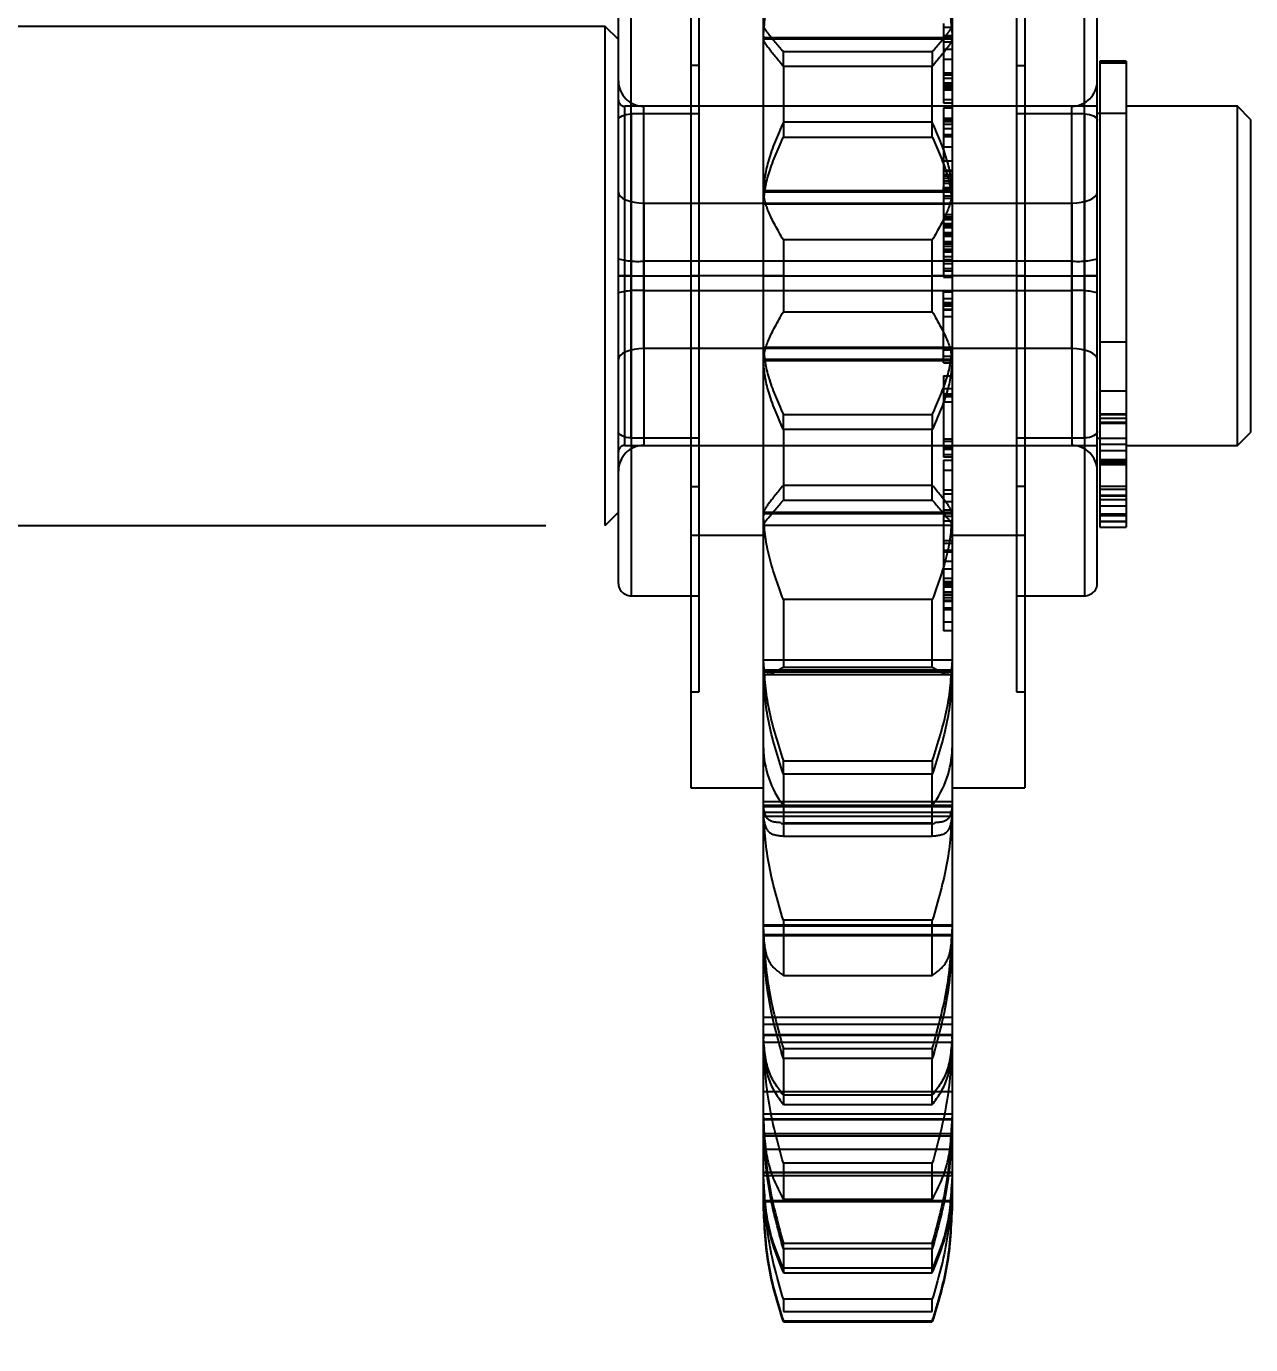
# Model space of a CAD drawing. Header units: metres. Extents: x 0 to 21025, y 0 to 14850.
# Drawn here: x 8820.4 to 8867.1, y 13056.3 to 13106.6 of the extents above; entities that cross this region are included whole.
import ezdxf

# ---------------------------------------------------------------- set-up
doc = ezdxf.new("R2010")
doc.units = ezdxf.units.M
doc.header["$LTSCALE"] = 25
doc.linetypes.add('HIDDEN2', pattern=[4.7625, 3.175, -1.5875])
doc.layers.add('18_COTAS', color=7, linetype='Continuous')
doc.layers.add('ST1', color=7, linetype='HIDDEN2')
doc.styles.add('ROMANS', font='ROMANS.SHX')
doc.dimstyles.new('25___1-25', dxfattribs={"dimscale": 25, "dimtxt": 2.5, "dimasz": 2, "dimexe": 1.5, "dimexo": 1, "dimgap": 0.5, "dimtad": 1, "dimzin": 12, "dimtxsty": 'ROMANS', "dimcen": 0, "dimclrd": 256, "dimclre": 256, "dimclrt": 3, "dimazin": 3, "dimtfac": 1, "dimtmove": 0, "dimatfit": 0, "dimfxl": 1, "dimlwd": -1, "dimlwe": -1, "dimarcsym": 0})

# ---------------------------------------------------------------- blocks, each defined once
blk = doc.blocks.new('*D14')
at = {"layer": '18_COTAS', "transparency": 16777216}
for p, q in [((8767.149, 13416.484), (9534.934, 13416.484)), ((9497.434, 11742.681), (9497.434, 13366.484)), ((8955.399, 11692.681), (9534.934, 11692.681))]:
    blk.add_line(p, q, dxfattribs=at)
for points in [[(9489.1, 13366.484), (9505.767, 13366.484), (9497.434, 13416.484)], [(9489.1, 11742.681), (9505.767, 11742.681), (9497.434, 11692.681)]]:
    blk.add_solid(points, dxfattribs=at)
at = {"layer": 'Defpoints', "color": 0, "transparency": 16777216}
for p in [(8742.149, 13416.484), (9497.434, 13416.484), (8930.399, 11692.681)]:
    blk.add_point(p, dxfattribs=at)
at = {"layer": '18_COTAS', "color": 3, "transparency": 16777216, "insert": (9447.731, 12554.582), "char_height": 62.5, "attachment_point": 5, "rotation": 90, "style": 'ROMANS'}
blk.add_mtext('1723,8', dxfattribs=at)

msp = doc.modelspace()

# ---------------------------------------------------------------- linework, layer by layer
at = {"layer": 'ST1'}
for p, q in [((8845.774, 13116.665), (8845.774, 13087.227)), ((8858.524, 13116.665), (8858.524, 13087.227)), ((8846.092, 13089.082), (8846.092, 13113.001)), ((8858.205, 13113.001), (8858.205, 13089.082)), ((8848.544, 13106.155), (8848.544, 13111.792)), ((8855.754, 13111.792), (8855.754, 13106.155)), ((8843.492, 13097.121), (8843.492, 13109.336)), ((8843.492, 13090.937), (8843.492, 13109.336)), ((8860.805, 13097.121), (8860.805, 13109.336)), ((8860.805, 13090.937), (8860.805, 13109.336)), ((8843.004, 13091.185), (8843.004, 13108.848)), ((8861.294, 13091.185), (8861.294, 13108.848)), ((8842.504, 13106.646), (8641.794, 13106.646)), ((8842.504, 13087.596), (8842.504, 13106.646)), ((8843.004, 13106.146), (8842.504, 13106.646)), ((8855.419, 13106.763), (8855.419, 13106.061)), ((8855.419, 13106.615), (8855.754, 13106.615)), ((8848.544, 13106.207), (8848.544, 13106.277)), ((8848.544, 13106.277), (8848.544, 13106.207)), ((8855.754, 13106.207), (8848.544, 13106.207)), ((8855.754, 13106.155), (8848.544, 13106.155)), ((8848.544, 13106.148), (8848.544, 13106.155)), ((8848.544, 13099.906), (8848.544, 13106.148)), ((8855.419, 13106.299), (8855.754, 13106.299)), ((8855.419, 13106.168), (8855.754, 13106.168)), ((8855.419, 13106.061), (8855.419, 13103.731)), ((8855.419, 13106.061), (8855.754, 13106.061)), ((8855.754, 13106.277), (8855.754, 13106.207)), ((8855.754, 13106.207), (8855.754, 13106.277)), ((8855.754, 13106.155), (8855.754, 13106.148)), ((8855.754, 13106.148), (8855.754, 13099.906)), ((8849.305, 13105.12), (8849.305, 13105.686)), ((8849.305, 13105.686), (8854.992, 13105.686)), ((8854.992, 13105.686), (8854.992, 13105.12)), ((8855.419, 13105.783), (8855.754, 13105.783)), ((8846.092, 13105.16), (8845.774, 13105.16)), ((8849.305, 13105.12), (8849.305, 13102.415)), ((8854.992, 13105.12), (8849.305, 13105.12)), ((8854.992, 13102.415), (8854.992, 13105.12)), ((8855.419, 13105.401), (8855.754, 13105.401)), ((8858.205, 13105.16), (8858.524, 13105.16)), ((8861.394, 13105.321), (8861.394, 13105.245)), ((8862.394, 13105.321), (8861.394, 13105.321)), ((8861.394, 13105.245), (8861.394, 13090.001)), ((8862.394, 13105.245), (8861.394, 13105.245)), ((8862.394, 13105.321), (8862.394, 13105.245)), ((8862.394, 13105.245), (8862.394, 13090.001)), ((8855.419, 13104.875), (8855.754, 13104.875)), ((8855.419, 13104.796), (8855.754, 13104.796)), ((8855.419, 13104.665), (8855.754, 13104.665)), ((8855.419, 13104.494), (8855.754, 13104.494)), ((8855.419, 13104.419), (8855.754, 13104.419)), ((8855.419, 13104.35), (8855.754, 13104.35)), ((8855.419, 13104.292), (8855.754, 13104.292)), ((8855.419, 13104.219), (8855.754, 13104.219)), ((8861.294, 13103.596), (8843.254, 13103.596)), ((8843.254, 13090.664), (8843.254, 13103.579)), ((8843.254, 13090.693), (8843.254, 13103.549)), ((8860.316, 13103.596), (8843.981, 13103.596)), ((8843.981, 13096.557), (8843.981, 13103.593)), ((8843.981, 13094.342), (8843.981, 13103.575)), ((8855.419, 13103.862), (8855.754, 13103.862)), ((8855.419, 13103.731), (8855.754, 13103.731)), ((8855.419, 13103.534), (8855.419, 13102.908)), ((8855.419, 13103.534), (8855.754, 13103.534)), ((8860.316, 13096.557), (8860.316, 13103.593)), ((8860.316, 13094.342), (8860.316, 13103.575)), ((8866.649, 13103.596), (8862.394, 13103.596)), ((8866.649, 13090.646), (8866.649, 13103.596)), ((8867.149, 13103.096), (8866.649, 13103.596)), ((8846.092, 13103.305), (8843.492, 13103.305)), ((8843.492, 13103.305), (8843.492, 13084.907)), ((8854.992, 13102.988), (8849.305, 13102.988)), ((8855.419, 13103.137), (8855.754, 13103.137)), ((8855.419, 13103.07), (8855.754, 13103.07)), ((8855.419, 13103.019), (8855.754, 13103.019)), ((8860.805, 13103.305), (8858.205, 13103.305)), ((8860.805, 13103.305), (8860.805, 13084.907)), ((8862.394, 13103.321), (8861.294, 13103.321)), ((8862.394, 13103.321), (8861.394, 13103.321)), ((8867.149, 13103.096), (8867.149, 13091.146)), ((8855.419, 13102.908), (8855.419, 13102.514)), ((8855.419, 13102.908), (8855.754, 13102.908)), ((8855.419, 13102.745), (8855.754, 13102.745)), ((8855.419, 13102.514), (8855.419, 13100.94)), ((8855.419, 13102.514), (8855.754, 13102.514)), ((8849.305, 13102.415), (8854.992, 13102.415)), ((8855.419, 13102.438), (8855.754, 13102.438)), ((8855.419, 13102.045), (8855.754, 13102.045)), ((8855.419, 13101.517), (8855.754, 13101.517)), ((8855.419, 13101.155), (8855.754, 13101.155)), ((8855.419, 13101.122), (8855.754, 13101.122)), ((8855.419, 13100.996), (8855.754, 13100.996)), ((8855.419, 13100.94), (8855.754, 13100.94)), ((8855.419, 13100.94), (8855.419, 13100.494)), ((8855.419, 13100.856), (8855.754, 13100.856)), ((8855.419, 13100.753), (8855.754, 13100.753)), ((8855.419, 13100.657), (8855.754, 13100.657)), ((8855.419, 13100.457), (8855.419, 13100.494)), ((8855.419, 13100.494), (8855.754, 13100.494)), ((8855.419, 13100.457), (8855.754, 13100.457)), ((8855.419, 13100.413), (8855.419, 13100.457)), ((8855.754, 13100.369), (8848.544, 13100.369)), ((8848.544, 13100.286), (8848.544, 13100.315)), ((8855.754, 13100.315), (8848.544, 13100.315)), ((8848.544, 13100.315), (8848.544, 13100.286)), ((8855.419, 13100.413), (8855.419, 13100.183)), ((8855.754, 13100.413), (8855.419, 13100.413)), ((8855.419, 13100.183), (8855.754, 13100.183)), ((8855.419, 13100.183), (8855.419, 13097.067)), ((8855.754, 13100.078), (8855.419, 13100.078)), ((8855.754, 13100.315), (8855.754, 13100.286)), ((8855.754, 13100.286), (8855.754, 13100.315)), ((8843.981, 13099.9), (8860.316, 13099.9)), ((8843.981, 13099.9), (8843.981, 13090.667)), ((8848.544, 13099.857), (8848.544, 13099.906)), ((8855.754, 13099.857), (8848.544, 13099.857)), ((8848.544, 13093.873), (8848.544, 13099.857)), ((8855.419, 13099.894), (8855.754, 13099.894)), ((8855.419, 13099.47), (8855.754, 13099.47)), ((8855.754, 13099.906), (8855.754, 13099.857)), ((8855.754, 13099.857), (8855.754, 13093.873)), ((8860.316, 13099.9), (8860.316, 13090.667)), ((8855.419, 13099.375), (8855.754, 13099.375)), ((8855.419, 13099.318), (8855.754, 13099.318)), ((8855.419, 13099.296), (8855.754, 13099.296)), ((8855.419, 13099.275), (8855.754, 13099.275)), ((8855.419, 13099.126), (8855.754, 13099.126)), ((8855.419, 13099.082), (8855.754, 13099.082)), ((8855.419, 13099.043), (8855.754, 13099.043)), ((8855.419, 13098.968), (8855.754, 13098.968)), ((8849.305, 13098.493), (8849.305, 13097.121)), ((8854.992, 13098.493), (8849.305, 13098.493)), ((8854.992, 13097.121), (8854.992, 13098.493)), ((8855.419, 13098.774), (8855.754, 13098.774)), ((8855.419, 13098.745), (8855.754, 13098.745)), ((8855.419, 13098.69), (8855.754, 13098.69)), ((8855.419, 13098.641), (8855.754, 13098.641)), ((8855.419, 13098.435), (8855.754, 13098.435)), ((8855.419, 13098.419), (8855.754, 13098.419)), ((8855.419, 13098.418), (8855.754, 13098.418)), ((8855.419, 13098.417), (8855.754, 13098.417)), ((8855.419, 13098.403), (8855.754, 13098.403)), ((8855.419, 13098.34), (8855.754, 13098.34)), ((8855.419, 13098.258), (8855.754, 13098.258)), ((8855.419, 13098.136), (8855.754, 13098.136)), ((8855.419, 13098.107), (8855.754, 13098.107)), ((8855.419, 13098.107), (8855.754, 13098.107)), ((8855.419, 13098.105), (8855.754, 13098.105)), ((8855.419, 13098.041), (8855.754, 13098.041)), ((8843.981, 13097.686), (8843.981, 13090.65)), ((8860.316, 13097.686), (8843.981, 13097.686)), ((8855.419, 13097.861), (8855.754, 13097.861)), ((8855.419, 13097.741), (8855.754, 13097.741)), ((8855.754, 13097.586), (8855.419, 13097.586)), ((8860.316, 13097.686), (8860.316, 13090.65)), ((8843.004, 13097.121), (8843.492, 13097.121)), ((8843.492, 13097.121), (8843.004, 13097.121)), ((8843.492, 13097.121), (8846.092, 13097.121)), ((8843.492, 13097.121), (8843.492, 13084.906)), ((8848.544, 13097.121), (8845.774, 13097.121)), ((8846.092, 13097.121), (8845.774, 13097.121)), ((8848.544, 13097.121), (8849.305, 13097.121)), ((8849.305, 13097.121), (8848.544, 13097.121)), ((8849.305, 13097.121), (8854.992, 13097.121)), ((8849.305, 13097.121), (8849.305, 13095.75)), ((8854.992, 13095.75), (8854.992, 13097.121)), ((8854.992, 13097.121), (8855.754, 13097.121)), ((8855.754, 13097.121), (8854.992, 13097.121)), ((8855.419, 13097.401), (8855.754, 13097.401)), ((8855.754, 13097.297), (8855.419, 13097.297)), ((8855.419, 13097.067), (8855.754, 13097.067)), ((8858.524, 13097.121), (8855.754, 13097.121)), ((8858.205, 13097.121), (8858.524, 13097.121)), ((8858.205, 13097.121), (8860.805, 13097.121)), ((8860.805, 13097.121), (8861.294, 13097.121)), ((8861.294, 13097.121), (8860.805, 13097.121)), ((8860.805, 13097.121), (8860.805, 13084.906)), ((8843.981, 13096.557), (8860.316, 13096.557)), ((8855.419, 13096.106), (8855.419, 13096.506)), ((8855.419, 13096.506), (8855.754, 13096.506)), ((8855.419, 13096.255), (8855.754, 13096.255)), ((8855.419, 13096.024), (8855.419, 13096.106)), ((8855.419, 13096.106), (8855.754, 13096.106)), ((8855.419, 13096.024), (8855.754, 13096.024)), ((8855.419, 13095.821), (8855.419, 13096.024)), ((8855.419, 13095.983), (8855.754, 13095.983)), ((8849.305, 13095.75), (8854.992, 13095.75)), ((8855.419, 13095.855), (8855.754, 13095.855)), ((8855.419, 13094.552), (8855.419, 13095.821)), ((8855.419, 13095.821), (8855.754, 13095.821)), ((8855.419, 13095.572), (8855.754, 13095.572)), ((8855.419, 13094.055), (8855.419, 13094.552)), ((8861.394, 13094.605), (8862.394, 13094.605)), ((8860.316, 13094.342), (8843.981, 13094.342)), ((8855.754, 13094.385), (8848.544, 13094.385)), ((8848.544, 13093.928), (8848.544, 13093.956)), ((8848.544, 13093.956), (8848.544, 13093.928)), ((8855.754, 13093.928), (8848.544, 13093.928)), ((8855.419, 13094.301), (8855.754, 13094.301)), ((8855.419, 13094.055), (8855.754, 13094.055)), ((8855.419, 13093.804), (8855.419, 13094.055)), ((8855.754, 13093.956), (8855.754, 13093.928)), ((8855.754, 13093.928), (8855.754, 13093.956)), ((8855.754, 13093.873), (8848.544, 13093.873)), ((8848.544, 13093.823), (8848.544, 13093.873)), ((8848.544, 13087.597), (8848.544, 13093.823)), ((8855.419, 13093.804), (8855.754, 13093.804)), ((8855.754, 13093.873), (8855.754, 13093.823)), ((8855.754, 13093.823), (8855.754, 13087.597)), ((8855.419, 13093.304), (8855.419, 13090.899)), ((8855.419, 13093.304), (8855.754, 13093.304)), ((8855.419, 13092.826), (8855.754, 13092.826)), ((8855.419, 13092.617), (8855.754, 13092.617)), ((8855.419, 13092.596), (8855.754, 13092.596)), ((8855.419, 13092.512), (8855.754, 13092.512)), ((8861.394, 13092.731), (8862.394, 13092.731)), ((8855.419, 13092.308), (8855.754, 13092.308)), ((8849.305, 13091.254), (8849.305, 13091.827)), ((8849.305, 13091.827), (8854.992, 13091.827)), ((8854.992, 13091.827), (8854.992, 13091.254)), ((8861.394, 13091.858), (8862.394, 13091.858)), ((8862.394, 13091.811), (8861.394, 13091.811)), ((8861.394, 13091.694), (8862.394, 13091.694)), ((8861.394, 13091.534), (8862.394, 13091.534)), ((8861.394, 13091.494), (8862.394, 13091.494)), ((8843.004, 13085.395), (8843.004, 13091.185)), ((8843.492, 13090.937), (8846.092, 13090.937)), ((8849.305, 13091.254), (8849.305, 13088.556)), ((8854.992, 13091.254), (8849.305, 13091.254)), ((8854.992, 13088.556), (8854.992, 13091.254)), ((8855.419, 13090.899), (8855.754, 13090.899)), ((8855.419, 13090.899), (8855.419, 13090.814)), ((8858.205, 13090.937), (8860.805, 13090.937)), ((8861.294, 13085.395), (8861.294, 13091.185)), ((8861.294, 13090.921), (8862.394, 13090.921)), ((8861.394, 13090.923), (8862.394, 13090.923)), ((8861.394, 13090.921), (8862.394, 13090.921)), ((8866.649, 13090.646), (8867.149, 13091.146)), ((8843.254, 13090.646), (8861.294, 13090.646)), ((8843.981, 13090.646), (8860.316, 13090.646)), ((8855.419, 13090.814), (8855.754, 13090.814)), ((8855.419, 13090.814), (8855.419, 13090.584)), ((8855.419, 13090.584), (8855.754, 13090.584)), ((8855.419, 13090.584), (8855.419, 13090.5)), ((8855.419, 13090.5), (8855.754, 13090.5)), ((8855.419, 13090.5), (8855.419, 13090.296)), ((8861.394, 13090.701), (8862.394, 13090.701)), ((8862.394, 13090.444), (8861.394, 13090.444)), ((8862.394, 13090.646), (8866.649, 13090.646)), ((8855.419, 13090.296), (8855.419, 13090.211)), ((8855.419, 13090.296), (8855.754, 13090.296)), ((8855.419, 13090.211), (8855.754, 13090.211)), ((8855.419, 13090.08), (8855.419, 13089.702)), ((8855.419, 13090.08), (8855.754, 13090.08)), ((8861.394, 13090.111), (8862.394, 13090.111)), ((8862.394, 13090.035), (8861.394, 13090.035)), ((8861.394, 13090.001), (8862.394, 13090.001)), ((8861.394, 13090.001), (8861.394, 13089.09)), ((8861.394, 13089.919), (8862.394, 13089.919)), ((8862.394, 13090.001), (8862.394, 13089.09)), ((8855.419, 13089.702), (8855.754, 13089.702)), ((8855.419, 13089.702), (8855.419, 13088.795)), ((8845.774, 13089.082), (8846.092, 13089.082)), ((8846.092, 13081.242), (8846.092, 13089.082)), ((8854.992, 13089.122), (8849.305, 13089.122)), ((8855.419, 13088.956), (8855.754, 13088.956)), ((8858.524, 13089.082), (8858.205, 13089.082)), ((8858.205, 13089.082), (8858.205, 13081.242)), ((8861.394, 13089.09), (8862.394, 13089.09)), ((8861.394, 13089.09), (8861.394, 13088.03)), ((8861.394, 13088.972), (8862.394, 13088.972)), ((8862.394, 13089.09), (8862.394, 13088.03)), ((8849.305, 13088.556), (8854.992, 13088.556)), ((8855.419, 13088.795), (8855.419, 13088.193)), ((8855.419, 13088.795), (8855.754, 13088.795)), ((8855.419, 13088.511), (8855.754, 13088.511)), ((8861.394, 13088.744), (8862.394, 13088.744)), ((8861.394, 13088.719), (8862.394, 13088.719)), ((8861.394, 13088.588), (8862.394, 13088.588)), ((8842.504, 13087.596), (8843.004, 13088.096)), ((8855.754, 13088.088), (8848.544, 13088.088)), ((8848.544, 13087.965), (8848.544, 13088.035)), ((8855.754, 13088.035), (8848.544, 13088.035)), ((8848.544, 13088.035), (8848.544, 13087.965)), ((8855.419, 13088.193), (8855.419, 13087.765)), ((8855.419, 13088.193), (8855.754, 13088.193)), ((8855.419, 13087.949), (8855.754, 13087.949)), ((8855.754, 13088.035), (8855.754, 13087.965)), ((8855.754, 13087.965), (8855.754, 13088.035)), ((8861.394, 13088.335), (8862.394, 13088.335)), ((8861.394, 13088.03), (8862.394, 13088.03)), ((8861.394, 13088.03), (8861.394, 13087.741)), ((8861.394, 13087.971), (8862.394, 13087.971)), ((8862.394, 13088.03), (8862.394, 13087.741)), ((8641.794, 13087.596), (8842.504, 13087.596)), ((8848.544, 13087.592), (8848.544, 13087.597)), ((8855.754, 13087.592), (8848.544, 13087.592)), ((8848.544, 13081.984), (8848.544, 13087.592)), ((8855.419, 13087.765), (8855.419, 13086.914)), ((8855.419, 13087.765), (8855.754, 13087.765)), ((8855.754, 13087.597), (8855.754, 13087.592)), ((8855.754, 13087.592), (8855.754, 13081.984)), ((8861.394, 13087.76), (8862.394, 13087.76)), ((8861.394, 13087.741), (8861.394, 13087.524)), ((8861.394, 13087.741), (8862.394, 13087.741)), ((8861.394, 13087.524), (8862.394, 13087.524)), ((8862.394, 13087.741), (8862.394, 13087.524)), ((8845.774, 13087.227), (8848.544, 13087.227)), ((8845.774, 13087.227), (8845.774, 13077.577)), ((8855.419, 13087.021), (8855.754, 13087.021)), ((8855.419, 13086.914), (8855.754, 13086.914)), ((8855.419, 13086.914), (8855.419, 13083.568)), ((8855.754, 13087.227), (8858.524, 13087.227)), ((8858.524, 13087.227), (8858.524, 13077.577)), ((8855.419, 13086.643), (8855.754, 13086.643)), ((8855.419, 13086.58), (8855.754, 13086.58)), ((8855.419, 13086.232), (8855.754, 13086.232)), ((8855.419, 13085.935), (8855.754, 13085.935)), ((8855.419, 13085.575), (8855.754, 13085.575)), ((8855.419, 13085.452), (8855.754, 13085.452)), ((8855.419, 13085.395), (8855.754, 13085.395)), ((8843.492, 13084.906), (8846.092, 13084.906)), ((8855.419, 13085.331), (8855.754, 13085.331)), ((8855.419, 13085.308), (8855.754, 13085.308)), ((8855.419, 13085.242), (8855.754, 13085.242)), ((8855.419, 13085.051), (8855.754, 13085.051)), ((8855.419, 13084.972), (8855.754, 13084.972)), ((8855.419, 13084.948), (8855.754, 13084.948)), ((8855.419, 13084.846), (8855.754, 13084.846)), ((8858.205, 13084.906), (8860.805, 13084.906)), ((8849.305, 13084.758), (8849.305, 13082.18)), ((8854.992, 13084.758), (8849.305, 13084.758)), ((8854.992, 13082.18), (8854.992, 13084.758)), ((8855.419, 13084.738), (8855.754, 13084.738)), ((8855.419, 13084.726), (8855.754, 13084.726)), ((8855.419, 13084.723), (8855.754, 13084.723)), ((8855.419, 13084.701), (8855.754, 13084.701)), ((8855.419, 13084.444), (8855.754, 13084.444)), ((8855.419, 13084.44), (8855.754, 13084.44)), ((8855.419, 13084.388), (8855.754, 13084.388)), ((8855.754, 13083.903), (8855.419, 13083.903)), ((8855.754, 13083.568), (8855.419, 13083.568)), ((8855.754, 13082.45), (8848.544, 13082.45)), ((8848.541, 13081.902), (8855.756, 13081.902)), ((8855.754, 13082.061), (8848.544, 13082.061)), ((8855.754, 13082.033), (8848.544, 13082.033)), ((8848.544, 13082.033), (8848.544, 13082.017)), ((8848.544, 13082.017), (8848.544, 13082.033)), ((8848.544, 13081.895), (8848.544, 13082.017)), ((8855.754, 13081.984), (8848.544, 13081.984)), ((8848.544, 13081.895), (8848.544, 13081.984)), ((8848.544, 13079.095), (8848.544, 13081.895)), ((8849.305, 13082.18), (8854.992, 13082.18)), ((8855.754, 13082.017), (8855.754, 13082.033)), ((8855.754, 13082.033), (8855.754, 13082.017)), ((8855.754, 13081.984), (8855.754, 13081.895)), ((8855.754, 13081.895), (8855.754, 13079.095)), ((8845.774, 13081.242), (8846.092, 13081.242)), ((8858.205, 13081.242), (8858.524, 13081.242)), ((8848.544, 13076.437), (8848.544, 13079.095)), ((8855.754, 13079.095), (8855.754, 13076.437)), ((8849.305, 13078.096), (8849.305, 13078.607)), ((8849.305, 13078.607), (8854.992, 13078.607)), ((8854.992, 13078.607), (8854.992, 13078.096)), ((8849.305, 13078.096), (8849.305, 13076.901)), ((8854.992, 13078.096), (8849.305, 13078.096)), ((8854.992, 13076.901), (8854.992, 13078.096)), ((8845.774, 13077.577), (8848.544, 13077.577)), ((8855.754, 13077.577), (8858.524, 13077.577)), ((8855.754, 13077.039), (8848.544, 13077.039)), ((8855.754, 13076.896), (8848.544, 13076.896)), ((8855.754, 13076.851), (8848.544, 13076.851)), ((8848.544, 13076.748), (8848.544, 13076.851)), ((8848.544, 13076.851), (8848.544, 13076.748)), ((8849.305, 13076.901), (8854.992, 13076.901)), ((8849.305, 13076.901), (8849.305, 13075.73)), ((8854.992, 13075.73), (8854.992, 13076.901)), ((8855.754, 13076.851), (8855.754, 13076.748)), ((8855.754, 13076.748), (8855.754, 13076.851)), ((8855.754, 13076.633), (8848.544, 13076.633)), ((8855.754, 13076.476), (8848.544, 13076.476)), ((8848.544, 13071.92), (8848.544, 13076.437)), ((8855.754, 13076.437), (8855.754, 13071.92)), ((8849.222, 13076.217), (8855.076, 13076.217)), ((8854.992, 13076.221), (8849.305, 13076.221)), ((8849.305, 13075.73), (8854.992, 13075.73)), ((8855.754, 13072.325), (8848.544, 13072.325)), ((8855.754, 13072.285), (8848.544, 13072.285)), ((8854.992, 13072.514), (8849.305, 13072.514)), ((8849.305, 13072.514), (8849.305, 13070.413)), ((8854.992, 13070.413), (8854.992, 13072.514)), ((8848.544, 13071.959), (8848.544, 13071.899)), ((8855.754, 13071.959), (8848.544, 13071.959)), ((8848.544, 13071.899), (8848.544, 13071.959)), ((8855.754, 13071.92), (8848.544, 13071.92)), ((8848.544, 13071.805), (8848.544, 13071.92)), ((8848.544, 13067.771), (8848.544, 13071.805)), ((8855.754, 13071.899), (8855.754, 13071.959)), ((8855.754, 13071.959), (8855.754, 13071.899)), ((8855.754, 13071.92), (8855.754, 13071.805)), ((8855.754, 13071.805), (8855.754, 13067.771)), ((8849.305, 13070.413), (8854.992, 13070.413)), ((8855.754, 13068.799), (8848.544, 13068.799)), ((8855.754, 13068.534), (8848.544, 13068.534)), ((8855.754, 13068.144), (8848.544, 13068.144)), ((8855.754, 13068.112), (8848.544, 13068.112)), ((8848.544, 13067.989), (8848.544, 13068.112)), ((8848.544, 13068.112), (8848.544, 13067.989)), ((8855.754, 13067.85), (8848.544, 13067.85)), ((8848.544, 13064.896), (8848.544, 13067.771)), ((8855.754, 13068.112), (8855.754, 13067.989)), ((8855.754, 13067.989), (8855.754, 13068.112)), ((8855.754, 13067.771), (8855.754, 13064.896)), ((8849.305, 13067.232), (8849.305, 13067.619)), ((8849.305, 13067.619), (8854.992, 13067.619)), ((8854.992, 13067.232), (8849.305, 13067.232)), ((8849.305, 13067.232), (8849.305, 13065.484)), ((8854.992, 13067.619), (8854.992, 13067.232)), ((8854.992, 13065.484), (8854.992, 13067.232)), ((8855.754, 13065.97), (8848.544, 13065.97)), ((8854.992, 13065.841), (8849.305, 13065.841)), ((8849.305, 13065.484), (8854.992, 13065.484)), ((8855.754, 13065.115), (8848.544, 13065.115)), ((8848.544, 13064.919), (8848.544, 13064.824)), ((8855.754, 13064.919), (8848.544, 13064.919)), ((8848.544, 13064.824), (8848.544, 13064.919)), ((8855.754, 13064.896), (8848.544, 13064.896)), ((8848.544, 13064.768), (8848.544, 13064.896)), ((8848.544, 13062.646), (8848.544, 13064.768)), ((8855.754, 13064.824), (8855.754, 13064.919)), ((8855.754, 13064.919), (8855.754, 13064.824)), ((8855.754, 13064.896), (8855.754, 13064.768)), ((8855.754, 13064.768), (8855.754, 13062.646)), ((8855.754, 13064.365), (8848.544, 13064.365)), ((8855.754, 13064.273), (8848.544, 13064.273)), ((8855.754, 13063.762), (8848.544, 13063.762)), ((8849.305, 13063.238), (8849.305, 13061.867)), ((8854.992, 13063.238), (8849.305, 13063.238)), ((8854.992, 13061.867), (8854.992, 13063.238)), ((8855.754, 13062.887), (8848.544, 13062.887)), ((8855.754, 13062.872), (8848.544, 13062.872)), ((8848.544, 13062.743), (8848.544, 13062.872)), ((8848.544, 13062.872), (8848.544, 13062.743)), ((8855.754, 13062.755), (8848.544, 13062.755)), ((8855.754, 13062.872), (8855.754, 13062.743)), ((8855.754, 13062.743), (8855.754, 13062.872)), ((8848.544, 13061.759), (8848.544, 13062.646)), ((8855.754, 13062.646), (8855.754, 13061.759)), ((8848.544, 13061.805), (8848.544, 13061.679)), ((8855.754, 13061.805), (8848.544, 13061.805)), ((8848.544, 13061.763), (8848.544, 13061.644)), ((8855.754, 13061.763), (8848.544, 13061.763)), ((8848.544, 13061.644), (8848.544, 13061.763)), ((8855.754, 13061.759), (8848.544, 13061.759)), ((8848.544, 13061.633), (8848.544, 13061.759)), ((8849.305, 13061.867), (8854.992, 13061.867)), ((8855.754, 13061.679), (8855.754, 13061.805)), ((8855.754, 13061.644), (8855.754, 13061.763)), ((8855.754, 13061.763), (8855.754, 13061.644)), ((8855.754, 13061.759), (8855.754, 13061.633)), ((8848.544, 13061.514), (8848.544, 13061.633)), ((8855.754, 13061.633), (8855.754, 13061.514)), ((8849.305, 13059.974), (8849.305, 13060.19)), ((8849.305, 13060.19), (8854.992, 13060.19)), ((8854.992, 13060.19), (8854.992, 13059.974)), ((8854.992, 13059.974), (8849.305, 13059.974)), ((8849.305, 13059.974), (8849.305, 13059.054)), ((8854.992, 13059.054), (8854.992, 13059.974)), ((8854.992, 13059.233), (8849.305, 13059.233)), ((8849.305, 13059.054), (8854.992, 13059.054)), ((8849.305, 13058.049), (8849.305, 13057.573)), ((8854.992, 13058.049), (8849.305, 13058.049)), ((8854.992, 13057.573), (8854.992, 13058.049)), ((8849.305, 13057.573), (8854.992, 13057.573)), ((8849.305, 13057.196), (8849.305, 13057.216)), ((8849.305, 13057.216), (8854.992, 13057.216)), ((8854.992, 13057.196), (8849.305, 13057.196)), ((8849.305, 13057.196), (8849.305, 13057.181)), ((8849.305, 13057.181), (8854.992, 13057.181)), ((8854.992, 13057.216), (8854.992, 13057.196)), ((8854.992, 13057.181), (8854.992, 13057.196))]:
    msp.add_line(p, q, dxfattribs=at)
at = {"layer": 'ST1', "flags": 128}
for points in [[(8843.004, 13103.058), (8843.013, 13103.106), (8843.041, 13103.152), (8843.086, 13103.195), (8843.147, 13103.233), (8843.221, 13103.263), (8843.305, 13103.286), (8843.397, 13103.3), (8843.492, 13103.305)], [(8860.805, 13103.305), (8860.9, 13103.3), (8860.992, 13103.286), (8861.076, 13103.263), (8861.15, 13103.233), (8861.211, 13103.195), (8861.256, 13103.152), (8861.284, 13103.106), (8861.294, 13103.058)], [(8843.004, 13100.319), (8843.022, 13100.238), (8843.078, 13100.159), (8843.168, 13100.086), (8843.29, 13100.023), (8843.438, 13099.971), (8843.607, 13099.932), (8843.79, 13099.908), (8843.981, 13099.9)], [(8860.316, 13099.9), (8860.507, 13099.908), (8860.69, 13099.932), (8860.859, 13099.971), (8861.007, 13100.023), (8861.129, 13100.086), (8861.219, 13100.159), (8861.275, 13100.238), (8861.294, 13100.319)], [(8843.981, 13094.342), (8843.79, 13094.334), (8843.607, 13094.31), (8843.438, 13094.272), (8843.29, 13094.219), (8843.168, 13094.156), (8843.078, 13094.083), (8843.022, 13094.005), (8843.004, 13093.923)], [(8861.294, 13093.923), (8861.275, 13094.005), (8861.219, 13094.083), (8861.129, 13094.156), (8861.007, 13094.219), (8860.859, 13094.272), (8860.69, 13094.31), (8860.507, 13094.334), (8860.316, 13094.342)], [(8843.492, 13090.937), (8843.397, 13090.942), (8843.305, 13090.956), (8843.221, 13090.979), (8843.147, 13091.01), (8843.086, 13091.047), (8843.041, 13091.09), (8843.013, 13091.136), (8843.004, 13091.185)], [(8861.294, 13091.185), (8861.284, 13091.136), (8861.256, 13091.09), (8861.211, 13091.047), (8861.15, 13091.01), (8861.076, 13090.979), (8860.992, 13090.956), (8860.9, 13090.942), (8860.805, 13090.937)]]:
    msp.add_lwpolyline(points, dxfattribs=at)
at = {"layer": 'ST1'}
for centre, radius, start, end in [((8843.981, 13104.573), 0.977, 180, 270), ((8860.316, 13104.573), 0.977, 270, 0), ((8843.254, 13103.846), 0.25, 180, 270), ((8843.738, 13100.552), 2.877, 255.2041, 274.8338), ((8860.559, 13100.552), 2.877, 265.1662, 284.7959), ((8843.738, 13093.69), 2.877, 85.1662, 104.7959), ((8860.559, 13093.69), 2.877, 75.2041, 94.8338), ((8843.981, 13089.669), 0.977, 90, 180), ((8843.254, 13090.396), 0.25, 90, 180), ((8860.316, 13089.669), 0.977, 0, 90), ((8843.492, 13085.395), 0.489, 180, 270), ((8860.805, 13085.395), 0.489, 270, 0), ((8852.301, 13079.171), 3.759, 181.1639, 217.1484), ((8851.996, 13079.171), 3.759, 322.8516, 358.8361)]:
    msp.add_arc(centre, radius, start, end, dxfattribs=at)
for points, knots in [([(8848.544, 13106.277), (8848.581, 13106.751), (8848.657, 13107.699), (8849.089, 13108.889), (8849.305, 13109.485)], [0, 0, 0, 0, 0.499459, 1, 1, 1, 1]), ([(8854.992, 13109.485), (8855.208, 13108.889), (8855.64, 13107.699), (8855.716, 13106.751), (8855.754, 13106.277)], [0, 0, 0, 0, 0.500534, 1, 1, 1, 1]), ([(8848.544, 13106.645), (8848.581, 13106.575), (8848.657, 13106.434), (8849.089, 13105.935), (8849.305, 13105.686)], [0, 0, 0, 0, 0.499459, 1, 1, 1, 1]), ([(8854.992, 13105.686), (8855.208, 13105.935), (8855.64, 13106.434), (8855.716, 13106.575), (8855.754, 13106.645)], [0, 0, 0, 0, 0.500533, 1, 1, 1, 1]), ([(8849.305, 13105.12), (8849.089, 13105.381), (8848.657, 13105.901), (8848.581, 13106.065), (8848.544, 13106.148)], [0, 0, 0, 0, 0.500529, 1, 1, 1, 1]), ([(8855.754, 13106.148), (8855.716, 13106.065), (8855.64, 13105.901), (8855.208, 13105.381), (8854.992, 13105.12)], [0, 0, 0, 0, 0.499464, 1, 1, 1, 1]), ([(8849.305, 13102.988), (8849.089, 13102.488), (8848.657, 13101.488), (8848.581, 13100.776), (8848.544, 13100.42)], [0, 0, 0, 0, 0.500152, 1, 1, 1, 1]), ([(8855.754, 13100.42), (8855.716, 13100.775), (8855.641, 13101.488), (8855.208, 13102.487), (8854.992, 13102.988)], [0, 0, 0, 0, 0.499124, 1, 1, 1, 1]), ([(8848.544, 13099.906), (8848.581, 13100.251), (8848.657, 13100.942), (8849.089, 13101.924), (8849.305, 13102.415)], [0, 0, 0, 0, 0.49948, 1, 1, 1, 1]), ([(8854.992, 13102.415), (8855.208, 13101.924), (8855.64, 13100.942), (8855.716, 13100.251), (8855.754, 13099.906)], [0, 0, 0, 0, 0.500513, 1, 1, 1, 1]), ([(8849.305, 13098.493), (8849.089, 13098.874), (8848.657, 13099.635), (8848.581, 13100.069), (8848.544, 13100.286)], [0, 0, 0, 0, 0.500133, 1, 1, 1, 1]), ([(8855.754, 13100.286), (8855.716, 13100.07), (8855.641, 13099.636), (8855.208, 13098.874), (8854.992, 13098.493)], [0, 0, 0, 0, 0.499098, 1, 1, 1, 1]), ([(8848.544, 13093.956), (8848.581, 13094.173), (8848.657, 13094.607), (8849.089, 13095.368), (8849.305, 13095.75)], [0, 0, 0, 0, 0.499098, 1, 1, 1, 1]), ([(8854.992, 13095.75), (8855.208, 13095.369), (8855.64, 13094.607), (8855.716, 13094.173), (8855.754, 13093.956)], [0, 0, 0, 0, 0.500133, 1, 1, 1, 1]), ([(8848.544, 13094.336), (8848.581, 13093.991), (8848.657, 13093.3), (8849.089, 13092.318), (8849.305, 13091.827)], [0, 0, 0, 0, 0.49948, 1, 1, 1, 1]), ([(8854.992, 13091.827), (8855.208, 13092.318), (8855.64, 13093.3), (8855.716, 13093.991), (8855.754, 13094.336)], [0, 0, 0, 0, 0.500513, 1, 1, 1, 1]), ([(8849.305, 13091.254), (8849.089, 13091.754), (8848.657, 13092.754), (8848.581, 13093.466), (8848.544, 13093.823)], [0, 0, 0, 0, 0.500152, 1, 1, 1, 1]), ([(8855.754, 13093.823), (8855.716, 13093.467), (8855.641, 13092.755), (8855.208, 13091.755), (8854.992, 13091.254)], [0, 0, 0, 0, 0.499124, 1, 1, 1, 1]), ([(8849.305, 13089.122), (8849.089, 13088.862), (8848.657, 13088.342), (8848.581, 13088.177), (8848.544, 13088.095)], [0, 0, 0, 0, 0.500529, 1, 1, 1, 1]), ([(8855.754, 13088.095), (8855.716, 13088.177), (8855.64, 13088.342), (8855.208, 13088.862), (8854.992, 13089.122)], [0, 0, 0, 0, 0.499464, 1, 1, 1, 1]), ([(8848.544, 13087.597), (8848.581, 13087.668), (8848.657, 13087.809), (8849.089, 13088.307), (8849.305, 13088.556)], [0, 0, 0, 0, 0.499459, 1, 1, 1, 1]), ([(8854.992, 13088.556), (8855.208, 13088.307), (8855.64, 13087.809), (8855.716, 13087.668), (8855.754, 13087.597)], [0, 0, 0, 0, 0.500534, 1, 1, 1, 1]), ([(8849.305, 13084.758), (8849.089, 13085.353), (8848.657, 13086.543), (8848.581, 13087.491), (8848.544, 13087.965)], [0, 0, 0, 0, 0.500534, 1, 1, 1, 1]), ([(8855.754, 13087.965), (8855.716, 13087.491), (8855.64, 13086.543), (8855.208, 13085.353), (8854.992, 13084.758)], [0, 0, 0, 0, 0.499459, 1, 1, 1, 1]), ([(8848.544, 13082.363), (8848.581, 13081.785), (8848.657, 13080.628), (8849.089, 13079.281), (8849.305, 13078.607)], [0, 0, 0, 0, 0.499427, 1, 1, 1, 1]), ([(8854.992, 13078.607), (8855.208, 13079.28), (8855.64, 13080.627), (8855.716, 13081.785), (8855.754, 13082.363)], [0, 0, 0, 0, 0.5003717, 1, 1, 1, 1]), ([(8849.305, 13078.096), (8849.089, 13078.776), (8848.657, 13080.134), (8848.581, 13081.309), (8848.544, 13081.895)], [0, 0, 0, 0, 0.5001333, 1, 1, 1, 1]), ([(8848.7, 13081.935), (8848.713, 13081.925), (8848.782, 13081.867), (8849.07, 13082.04), (8849.305, 13082.18)], [0, 0, 0, 0, 0.183122, 1, 1, 1, 1]), ([(8854.992, 13082.18), (8855.227, 13082.04), (8855.515, 13081.868), (8855.584, 13081.925), (8855.597, 13081.935)], [0, 0, 0, 0, 0.815701, 1, 1, 1, 1]), ([(8855.754, 13081.895), (8855.716, 13081.309), (8855.641, 13080.135), (8855.208, 13078.777), (8854.992, 13078.096)], [0, 0, 0, 0, 0.499098, 1, 1, 1, 1]), ([(8849.222, 13076.24), (8849.04, 13076.252), (8848.644, 13076.278), (8848.579, 13076.655), (8848.544, 13076.859)], [0, 0, 0, 0, 0.4599897, 1, 1, 1, 1]), ([(8855.754, 13076.859), (8855.718, 13076.655), (8855.653, 13076.278), (8855.257, 13076.252), (8855.076, 13076.24)], [0, 0, 0, 0, 0.5400023, 1, 1, 1, 1]), ([(8849.305, 13072.514), (8849.089, 13073.252), (8848.657, 13074.727), (8848.581, 13076.075), (8848.544, 13076.748)], [0, 0, 0, 0, 0.500513, 1, 1, 1, 1]), ([(8848.544, 13076.437), (8848.581, 13076.224), (8848.657, 13075.798), (8849.089, 13075.753), (8849.305, 13075.73)], [0, 0, 0, 0, 0.499098, 1, 1, 1, 1]), ([(8855.754, 13076.748), (8855.716, 13076.075), (8855.64, 13074.727), (8855.208, 13073.252), (8854.992, 13072.514)], [0, 0, 0, 0, 0.49948, 1, 1, 1, 1]), ([(8854.992, 13075.73), (8855.208, 13075.753), (8855.64, 13075.798), (8855.716, 13076.224), (8855.754, 13076.437)], [0, 0, 0, 0, 0.500133, 1, 1, 1, 1]), ([(8848.544, 13072.17), (8848.581, 13071.429), (8848.657, 13069.945), (8849.089, 13068.395), (8849.305, 13067.619)], [0, 0, 0, 0, 0.499098, 1, 1, 1, 1]), ([(8848.544, 13071.899), (8848.581, 13071.558), (8848.657, 13070.875), (8849.089, 13070.567), (8849.305, 13070.413)], [0, 0, 0, 0, 0.499464, 1, 1, 1, 1]), ([(8849.305, 13067.232), (8849.089, 13068.01), (8848.657, 13069.564), (8848.581, 13071.058), (8848.544, 13071.805)], [0, 0, 0, 0, 0.500534, 1, 1, 1, 1]), ([(8854.992, 13067.619), (8855.208, 13068.394), (8855.64, 13069.944), (8855.716, 13071.428), (8855.754, 13072.17)], [0, 0, 0, 0, 0.500133, 1, 1, 1, 1]), ([(8854.992, 13070.413), (8855.208, 13070.567), (8855.64, 13070.875), (8855.716, 13071.558), (8855.754, 13071.899)], [0, 0, 0, 0, 0.500529, 1, 1, 1, 1]), ([(8855.754, 13071.805), (8855.716, 13071.058), (8855.64, 13069.564), (8855.208, 13068.01), (8854.992, 13067.232)], [0, 0, 0, 0, 0.499459, 1, 1, 1, 1]), ([(8849.305, 13065.841), (8849.089, 13066.122), (8848.657, 13066.684), (8848.581, 13067.606), (8848.544, 13068.066)], [0, 0, 0, 0, 0.5002609, 1, 1, 1, 1]), ([(8849.305, 13063.238), (8849.089, 13064.03), (8848.657, 13065.612), (8848.581, 13067.197), (8848.544, 13067.989)], [0, 0, 0, 0, 0.500372, 1, 1, 1, 1]), ([(8848.544, 13067.771), (8848.581, 13067.301), (8848.657, 13066.36), (8849.089, 13065.777), (8849.305, 13065.484)], [0, 0, 0, 0, 0.499124, 1, 1, 1, 1]), ([(8855.754, 13068.066), (8855.716, 13067.606), (8855.64, 13066.684), (8855.208, 13066.122), (8854.992, 13065.841)], [0, 0, 0, 0, 0.499419, 1, 1, 1, 1]), ([(8855.754, 13067.989), (8855.716, 13067.197), (8855.64, 13065.612), (8855.208, 13064.03), (8854.992, 13063.238)], [0, 0, 0, 0, 0.499427, 1, 1, 1, 1]), ([(8854.992, 13065.484), (8855.208, 13065.776), (8855.64, 13066.36), (8855.716, 13067.301), (8855.754, 13067.771)], [0, 0, 0, 0, 0.500152, 1, 1, 1, 1]), ([(8848.544, 13064.986), (8848.581, 13064.171), (8848.657, 13062.539), (8849.089, 13060.974), (8849.305, 13060.19)], [0, 0, 0, 0, 0.4994185, 1, 1, 1, 1]), ([(8848.544, 13064.824), (8848.581, 13064.249), (8848.657, 13063.097), (8849.089, 13062.277), (8849.305, 13061.867)], [0, 0, 0, 0, 0.499479, 1, 1, 1, 1]), ([(8849.305, 13059.974), (8849.089, 13060.756), (8848.657, 13062.317), (8848.581, 13063.951), (8848.544, 13064.768)], [0, 0, 0, 0, 0.500513, 1, 1, 1, 1]), ([(8854.992, 13060.19), (8855.208, 13060.973), (8855.64, 13062.539), (8855.716, 13064.171), (8855.754, 13064.986)], [0, 0, 0, 0, 0.500261, 1, 1, 1, 1]), ([(8854.992, 13061.867), (8855.208, 13062.277), (8855.64, 13063.097), (8855.716, 13064.249), (8855.754, 13064.824)], [0, 0, 0, 0, 0.500514, 1, 1, 1, 1]), ([(8855.754, 13064.768), (8855.716, 13063.951), (8855.64, 13062.317), (8855.208, 13060.756), (8854.992, 13059.974)], [0, 0, 0, 0, 0.49948, 1, 1, 1, 1]), ([(8849.305, 13059.233), (8849.089, 13059.751), (8848.657, 13060.785), (8848.581, 13062.114), (8848.544, 13062.778)], [0, 0, 0, 0, 0.500133, 1, 1, 1, 1]), ([(8849.305, 13058.049), (8849.089, 13058.799), (8848.657, 13060.296), (8848.581, 13061.928), (8848.544, 13062.743)], [0, 0, 0, 0, 0.500133, 1, 1, 1, 1]), ([(8855.754, 13062.778), (8855.716, 13062.115), (8855.641, 13060.785), (8855.208, 13059.751), (8854.992, 13059.233)], [0, 0, 0, 0, 0.499098, 1, 1, 1, 1]), ([(8855.754, 13062.743), (8855.716, 13061.929), (8855.641, 13060.298), (8855.208, 13058.8), (8854.992, 13058.049)], [0, 0, 0, 0, 0.499098, 1, 1, 1, 1]), ([(8848.544, 13062.646), (8848.581, 13061.975), (8848.657, 13060.632), (8849.089, 13059.581), (8849.305, 13059.054)], [0, 0, 0, 0, 0.499464, 1, 1, 1, 1]), ([(8854.992, 13059.054), (8855.208, 13059.581), (8855.64, 13060.632), (8855.716, 13061.975), (8855.754, 13062.646)], [0, 0, 0, 0, 0.500529, 1, 1, 1, 1]), ([(8848.544, 13061.679), (8848.581, 13060.888), (8848.657, 13059.305), (8849.089, 13057.913), (8849.305, 13057.216)], [0, 0, 0, 0, 0.499479, 1, 1, 1, 1]), ([(8854.992, 13057.216), (8855.208, 13057.913), (8855.64, 13059.305), (8855.716, 13060.888), (8855.754, 13061.679)], [0, 0, 0, 0, 0.500514, 1, 1, 1, 1]), ([(8849.305, 13057.196), (8849.089, 13057.887), (8848.657, 13059.268), (8848.581, 13060.845), (8848.544, 13061.633)], [0, 0, 0, 0, 0.500372, 1, 1, 1, 1]), ([(8855.754, 13061.633), (8855.716, 13060.845), (8855.64, 13059.269), (8855.208, 13057.887), (8854.992, 13057.196)], [0, 0, 0, 0, 0.499427, 1, 1, 1, 1])]:
    msp.add_open_spline(points, degree=3, knots=knots, dxfattribs=at)

# ---------------------------------------------------------------- dimensions: what is measured, and where the dimension line sits
at = {"layer": '18_COTAS'}
dim = msp.add_linear_dim(base=(9497.434, 13416.484), p1=(8930.399, 11692.681), p2=(8742.149, 13416.484), angle=90, dimstyle='25___1-25', dxfattribs=at)
dim.commit()
dim.dimension.update_dxf_attribs({"geometry": '*D14', "text_midpoint": (9447.731, 12554.582)})

doc.saveas('drawing.dxf')
